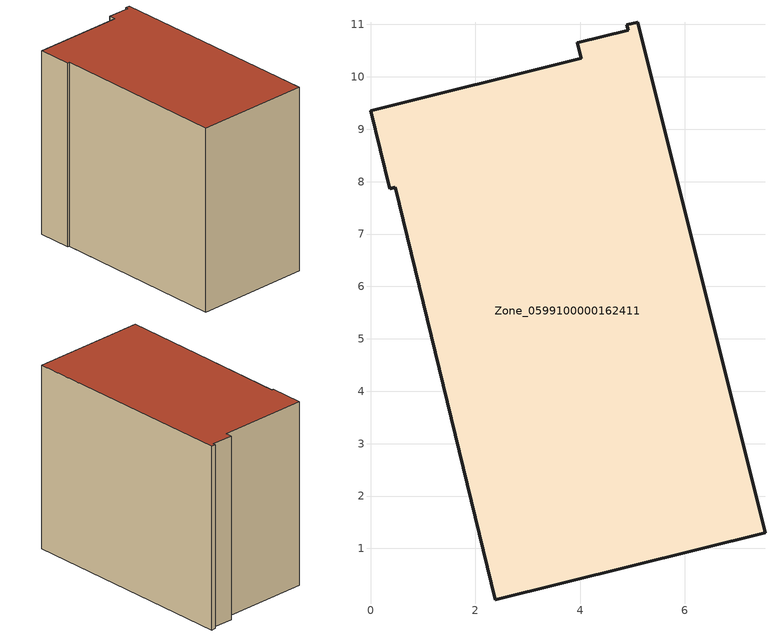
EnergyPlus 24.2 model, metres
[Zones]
Zone_0599100000162411
 floor ground (C_G): 4.02,10.35 3.95,10.65 4.92,10.89 4.89,10.99 5.1,11.04 7.53,1.3 2.38,0.02 0.47,7.89 0.37,7.87 0,9.35 z0
 wall outside (C_F): 7.53,1.3 5.1,11.04 4.89,10.99 4.92,10.89 3.95,10.65 4.02,10.35 0,9.35 0.37,7.87 0.47,7.89 2.38,0.02 7.53,1.3 z0:8.44
 roof outside (C_R): 0.47,7.89 2.38,0.02 7.53,1.3 5.1,11.04 4.89,10.99 4.92,10.89 3.95,10.65 4.02,10.35 0,9.35 0.37,7.87 z8.44
[BUILDING]
Pand.0599100000162411: North Axis=0; Terrain=City; Loads Convergence Tolerance Value=0.04; Temperature Convergence Tolerance Value=0.4; Solar Distribution=FullExterior; Maximum Number of Warmup Days=25; Minimum Number of Warmup Days=1
[Site:Location]
Rotterdam.The.Hague.AP_ZH_NLD Design_Conditions: Latitude=51.96; Longitude=4.45; Time Zone=1; Elevation=-4.5
[SITE:GROUNDTEMPERATURE:BUILDINGSURFACE]
18, 18, 18, 18, 18, 18, 18, 18, 18, 18, 18, 18
[MATERIAL] Thermal Absorptance=0.9; Solar Absorptance=0.7; Visible Absorptance=0.7
Name | Roughness | Thickness | Conductivity | Density | Specific Heat
G.TC.1975-1991 | MediumSmooth | 0.15 | 0.288461 | 540 | 1210
F.TC.1975-1991 | Rough | 0.3 | 0.230769 | 1920 | 840
R.TC.1975-1991 | MediumRough | 0.2 | 0.153846 | 1500 | 1000
[CONSTRUCTION]
C_G: G.TC.1975-1991
C_F: F.TC.1975-1991
C_R: R.TC.1975-1991
[ZONE]
Zone_0599100000162411: Type=1; Multiplier=1; Ceiling Height=Autocalculate; Volume=Autocalculate; Floor Area=autocalculate; Part of Total Floor Area=Yes
[ZONEINFILTRATION:DESIGNFLOWRATE]
Infil_Zone_0599100000162411: Zone or ZoneList or Space or SpaceList=Zone_0599100000162411; Schedule=AlwaysOn; Design Flow Rate Calculation Method=Flow/Area; Flow Rate per Floor Area=0.003; Constant Term Coefficient=1; Temperature Term Coefficient=0; Velocity Term Coefficient=0; Velocity Squared Term Coefficient=0
[HVACTEMPLATE:ZONE:IDEALLOADSAIRSYSTEM]
Zone_0599100000162411: Maximum Heating Supply Air Temperature=50; Minimum Cooling Supply Air Temperature=13; Maximum Heating Supply Air Humidity Ratio=0.0156; Minimum Cooling Supply Air Humidity Ratio=0.0077; Heating Limit=NoLimit; Cooling Limit=NoLimit; Dehumidification Control Type=ConstantSensibleHeatRatio; Cooling Sensible Heat Ratio=0.7; Dehumidification Setpoint=60; Humidification Control Type=None; Humidification Setpoint=30; Outdoor Air Method=None; Outdoor Air Flow Rate per Person=0.00944; Outdoor Air Flow Rate per Zone Floor Area=0; Outdoor Air Flow Rate per Zone=0; Demand Controlled Ventilation Type=None; Outdoor Air Economizer Type=NoEconomizer; Heat Recovery Type=None; Sensible Heat Recovery Effectiveness=0.7; Latent Heat Recovery Effectiveness=0.65
[ZONECONTROL:THERMOSTAT]
ThermostatControl_Zone_0599100000162411: Zone or ZoneList=Zone_0599100000162411; Control Type Schedule=DualSetpointControlType; Control 1=Thermostat_Zone_0599100000162411; Temperature Difference Between Cutout And Setpoint=0
[THERMOSTATSETPOINT:DUALSETPOINT]
Thermostat_Zone_0599100000162411: Heating Setpoint Temperature Schedule=HeatingSetpoint_Zone_0599100000162411; Cooling Setpoint Temperature Schedule=CoolingSetpoint_Zone_0599100000162411
[SCHEDULE:COMPACT]
HeatingSetpoint_Zone_0599100000162411: Through: 12/31, For: AllDays, Until: 24:00, 21
CoolingSetpoint_Zone_0599100000162411: Through: 12/31, For: AllDays, Until: 24:00, 24
DualSetpointControlType: Through: 12/31, For: AllDays, Until: 24:00, 4
AlwaysOn: Through: 12/31, For: AllDays, Until: 24:00, 1
